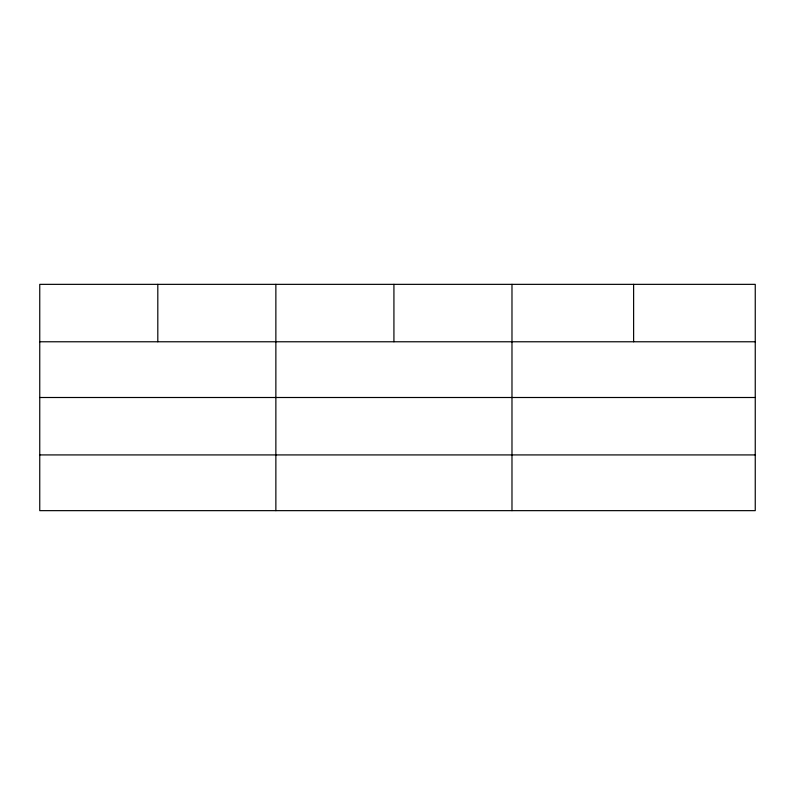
<?xml version="1.0" encoding="UTF-8"?>
<svg xmlns="http://www.w3.org/2000/svg" width="795" height="795" viewBox="0 0 795 795"><rect width="100%" height="100%" fill="white"/><g stroke="black" fill="none" stroke-linecap="round" stroke-linejoin="round"><path stroke-width="1.19" d="M755.25 397.5L755.25 284.352L39.75 284.352L39.75 510.648L755.25 510.648L755.25 397.5L39.75 397.5M39.75 341.771L755.25 341.771M39.75 454.919L755.25 454.919M633.615 284.352L633.615 341.771M511.98 284.352L511.98 510.648M393.923 284.352L393.923 341.771M275.865 284.352L275.865 510.648M157.808 284.352L157.808 341.771"/></g></svg>
